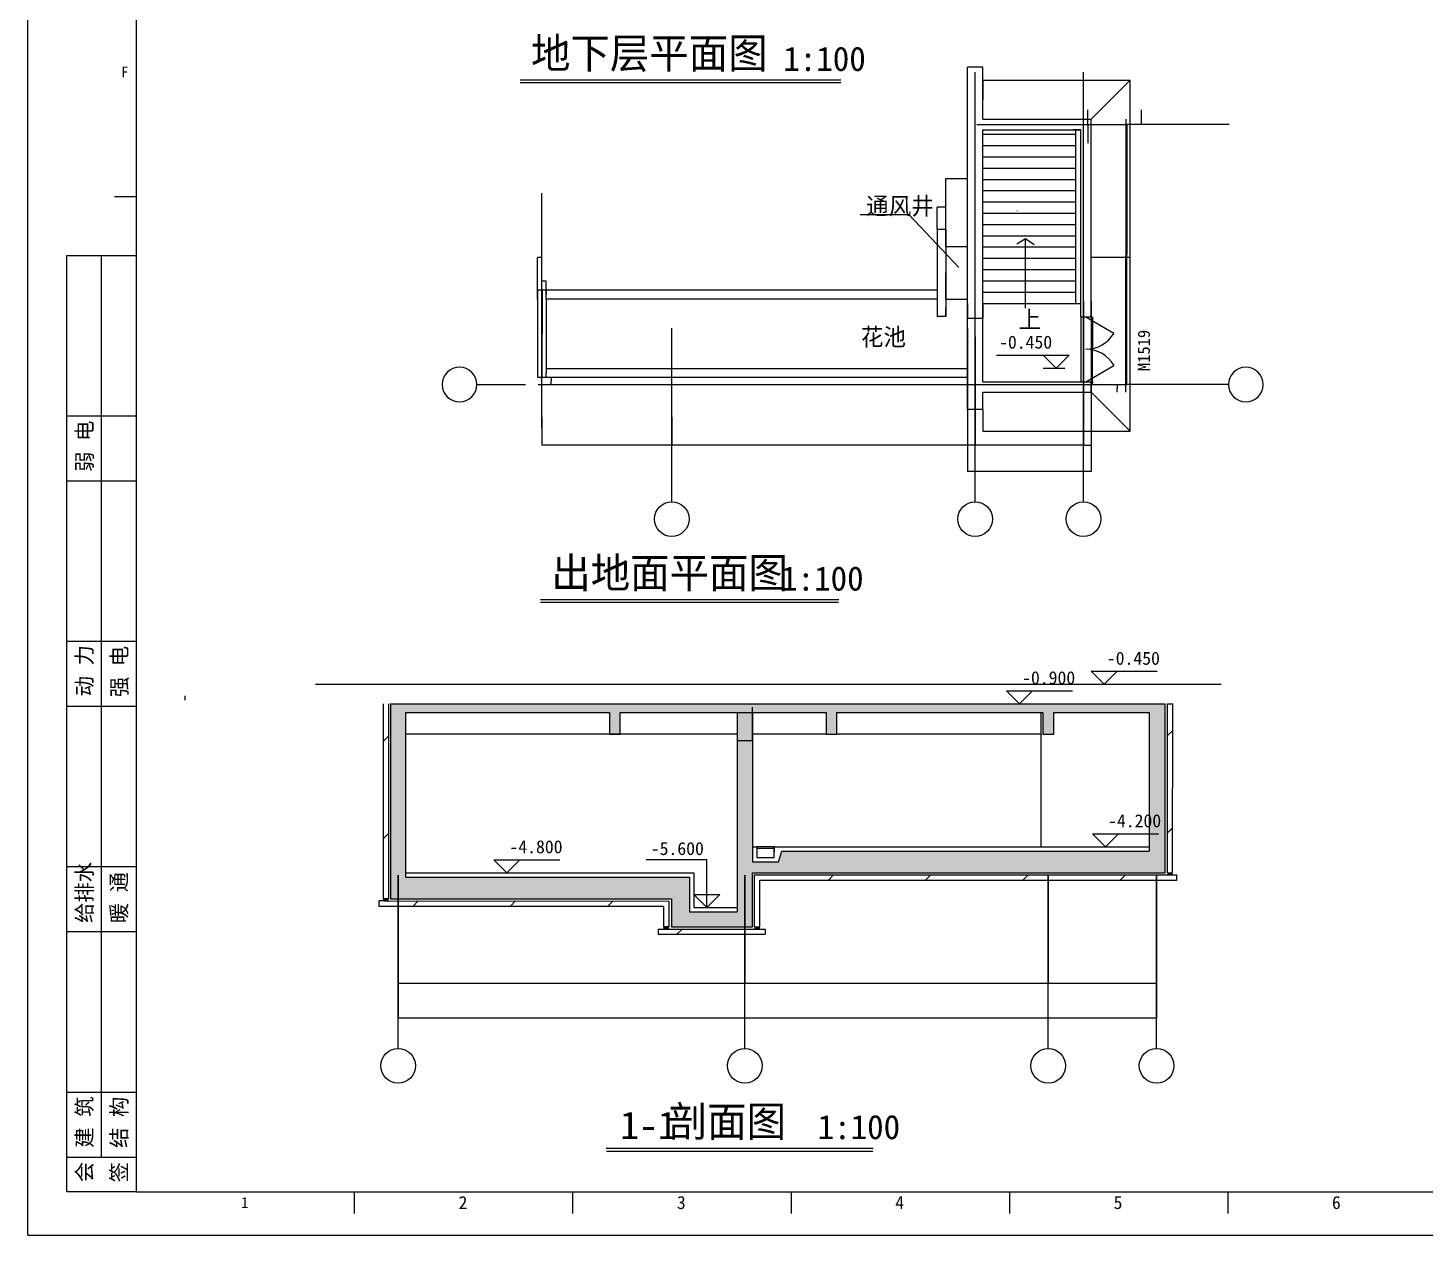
# Model space of a CAD drawing. Header units: metres. Extents: x 0 to 433927, y 0 to 133848.
# Drawn here: x 349292 to 381525, y 74448 to 102296 of the extents above; entities that cross this region are included whole.
import ezdxf

# ---------------------------------------------------------------- set-up
doc = ezdxf.new("R2010")
doc.units = ezdxf.units.M
for name, color, linetype in [('AXIS', 3, 'Continuous'), ('DOTE', 1, 'Continuous'), ('PUB_DIM', 3, 'Continuous'), ('PUB_TEXT', 7, 'Continuous'), ('TK', 9, 'Continuous'), ('WALL', 40, 'Continuous'), ('WINDOW', 2, 'Continuous'), ('剪力墙', 252, 'Continuous')]:
    doc.layers.add(name, color=color, linetype=linetype)
doc.dimstyles.get("Standard").update_dxf_attribs({"dimtxt": 2.5, "dimasz": 2.5, "dimexe": 1.25, "dimexo": 0.625, "dimtad": 1, "dimcen": 2.5, "dimazin": 3, "dimtfac": 1, "dimtmove": 0, "dimatfit": 3})

# ---------------------------------------------------------------- blocks, each defined once
blk = doc.blocks.new('_AXISO')
blk.add_circle((0, 0), 0.5)
blk = doc.blocks.new('_DBLK1')
for p, q in [((-0.5, 0), (-0.25, -0.43)), ((0.5, 0), (0.25, -0.43))]:
    blk.add_line(p, q)
for centre, start, end in [((-0.5, 0), 300, 0), ((0.5, 0), 180, 240)]:
    blk.add_arc(centre, 0.5, start, end)
blk = doc.blocks.new('*D22')
for p, q in [((372832.52, 82751.97), (372832.52, 80251.97)), ((375332.52, 82751.97), (375332.52, 80251.97)), ((374080.52, 80251.97), (372832.27, 80251.97)), ((375332.77, 80251.97), (374084.52, 80251.97))]:
    blk.add_line(p, q)
at = {"layer": 'Defpoints'}
for p in [(372832.52, 82751.97), (375332.52, 82751.97), (375332.52, 80251.97)]:
    blk.add_point(p, dxfattribs=at)
at = {"layer": 'AXIS', "insert": (374082.52, 80251.97), "char_height": 1, "attachment_point": 5}
blk.add_mtext('2500', dxfattribs=at)
blk = doc.blocks.new('*D23')
for p, q in [((365832.52, 82751.97), (365832.52, 80251.97)), ((372832.52, 82751.97), (372832.52, 80251.97)), ((369330.52, 80251.97), (365832.27, 80251.97)), ((372832.77, 80251.97), (369334.52, 80251.97))]:
    blk.add_line(p, q)
at = {"layer": 'Defpoints'}
for p in [(365832.52, 82751.97), (372832.52, 82751.97), (372832.52, 80251.97)]:
    blk.add_point(p, dxfattribs=at)
at = {"layer": 'AXIS', "insert": (369332.52, 80251.97), "char_height": 1, "attachment_point": 5}
blk.add_mtext('7000', dxfattribs=at)
blk = doc.blocks.new('*D24')
for p, q in [((357832.52, 82751.97), (357832.52, 80251.97)), ((365832.52, 82751.97), (365832.52, 80251.97)), ((361830.52, 80251.97), (357832.27, 80251.97)), ((365832.77, 80251.97), (361834.52, 80251.97))]:
    blk.add_line(p, q)
at = {"layer": 'Defpoints'}
for p in [(357832.52, 82751.97), (365832.52, 82751.97), (365832.52, 80251.97)]:
    blk.add_point(p, dxfattribs=at)
at = {"layer": 'AXIS', "insert": (361832.52, 80251.97), "char_height": 1, "attachment_point": 5}
blk.add_mtext('8000', dxfattribs=at)
blk = doc.blocks.new('*D25')
for p, q in [((357832.52, 82751.97), (357832.52, 79451.97)), ((375332.52, 82751.97), (375332.52, 79451.97)), ((366580.02, 79451.97), (357832.27, 79451.97)), ((375332.77, 79451.97), (366585.02, 79451.97))]:
    blk.add_line(p, q)
at = {"layer": 'Defpoints'}
for p in [(357832.52, 82751.97), (375332.52, 82751.97), (375332.52, 79451.97)]:
    blk.add_point(p, dxfattribs=at)
at = {"layer": 'AXIS', "insert": (366582.52, 79451.97), "char_height": 1, "attachment_point": 5}
blk.add_mtext('17500', dxfattribs=at)
blk = doc.blocks.new('*D36')
for p, q in [((366007.27, 86629.82), (366007.02, 86629.82)), ((366007.52, 86504.82), (366007.52, 86629.82)), ((366007.52, 85854.82), (366007.52, 86629.82)), ((366007.52, 86629.82), (366007.52, 86629.82)), ((366007.77, 86629.82), (366008.02, 86629.82))]:
    blk.add_line(p, q)
at = {"layer": 'Defpoints'}
for p in [(366007.52, 86629.82), (366007.52, 86504.82), (366007.52, 85854.82)]:
    blk.add_point(p, dxfattribs=at)
at = {"layer": 'PUB_DIM', "insert": (366007.52, 86630.945), "char_height": 1, "attachment_point": 5}
blk.add_mtext('0', dxfattribs=at)
blk = doc.blocks.new('*D62')
for p, q in [((374644.6, 100067.38), (374644.6, 97067.38)), ((374644.35, 97067.38), (374644.1, 97067.38)), ((374644.6, 94067.38), (374644.6, 97067.38)), ((374644.6, 97067.38), (374644.6, 97067.38)), ((374644.85, 97067.38), (374645.1, 97067.38))]:
    blk.add_line(p, q)
at = {"layer": 'Defpoints'}
for p in [(374644.6, 100067.38), (374644.6, 97067.38), (374644.6, 94067.38)]:
    blk.add_point(p, dxfattribs=at)
at = {"layer": 'AXIS', "insert": (374644.6, 97068.505), "char_height": 1, "attachment_point": 5}
blk.add_mtext('0', dxfattribs=at)
blk = doc.blocks.new('*D65')
for p, q in [((361158.58, 96242.38), (361158.58, 95242.38)), ((361158.33, 95242.38), (361158.08, 95242.38)), ((361158.58, 94242.38), (361158.58, 95242.38)), ((361158.58, 95242.38), (361158.58, 95242.38)), ((361158.83, 95242.38), (361159.08, 95242.38))]:
    blk.add_line(p, q)
at = {"layer": 'Defpoints'}
for p in [(361158.58, 96242.38), (361158.58, 95242.38), (361158.58, 94242.38)]:
    blk.add_point(p, dxfattribs=at)
at = {"layer": 'PUB_DIM', "insert": (361158.58, 95243.505), "char_height": 1, "attachment_point": 5}
blk.add_mtext('0', dxfattribs=at)
blk = doc.blocks.new('*D66')
for p, q in [((374619.49, 100187.38), (374619.49, 97039.88)), ((374619.24, 97039.88), (374618.99, 97039.88)), ((374619.49, 93892.38), (374619.49, 97039.88)), ((374619.49, 97039.88), (374619.49, 97039.88)), ((374619.74, 97039.88), (374619.99, 97039.88))]:
    blk.add_line(p, q)
at = {"layer": 'Defpoints'}
for p in [(374619.49, 100187.38), (374619.49, 97039.88), (374619.49, 93892.38)]:
    blk.add_point(p, dxfattribs=at)
at = {"layer": 'AXIS', "insert": (374619.49, 97041.005), "char_height": 1, "attachment_point": 5}
blk.add_mtext('0', dxfattribs=at)
blk = doc.blocks.new('*D67')
for p, q in [((374419.35, 93979.88), (374419.1, 93979.88)), ((374419.6, 94067.38), (374419.6, 93979.88)), ((374419.6, 93892.38), (374419.6, 93979.88)), ((374419.6, 93979.88), (374419.6, 93979.88)), ((374419.85, 93979.88), (374420.1, 93979.88))]:
    blk.add_line(p, q)
at = {"layer": 'Defpoints'}
for p in [(374419.6, 94067.38), (374419.6, 93979.88), (374419.6, 93892.38)]:
    blk.add_point(p, dxfattribs=at)
at = {"layer": 'PUB_DIM', "insert": (374419.6, 93981.005), "char_height": 1, "attachment_point": 5}
blk.add_mtext('0', dxfattribs=at)
blk = doc.blocks.new('*D70')
for p, q in [((373745.03, 100067.38), (373745.03, 99634.28)), ((373745.03, 99947.38), (373745.03, 99634.28)), ((373744.78, 99634.28), (373744.53, 99634.28)), ((373745.03, 99634.28), (373745.03, 99634.28)), ((373745.28, 99634.28), (373745.53, 99634.28))]:
    blk.add_line(p, q)
at = {"layer": 'Defpoints'}
for p in [(373745.03, 100067.38), (373745.03, 99947.38), (373745.03, 99634.28)]:
    blk.add_point(p, dxfattribs=at)
at = {"layer": 'PUB_DIM', "insert": (373745.03, 99635.405), "char_height": 1, "attachment_point": 5}
blk.add_mtext('0', dxfattribs=at)
blk = doc.blocks.new('*D71')
for p, q in [((373744.78, 100406.89), (373744.53, 100406.89)), ((373745.03, 100067.38), (373745.03, 100406.89)), ((373745.03, 100187.38), (373745.03, 100406.89)), ((373745.03, 100406.89), (373745.03, 100406.89)), ((373745.28, 100406.89), (373745.53, 100406.89))]:
    blk.add_line(p, q)
at = {"layer": 'Defpoints'}
for p in [(373745.03, 100406.89), (373745.03, 100187.38), (373745.03, 100067.38)]:
    blk.add_point(p, dxfattribs=at)
at = {"layer": 'PUB_DIM', "insert": (373745.03, 100408.015), "char_height": 1, "attachment_point": 5}
blk.add_mtext('0', dxfattribs=at)
blk = doc.blocks.new('*D72')
for p, q in [((374986.12, 100403.89), (374985.87, 100403.89)), ((374986.37, 100064.38), (374986.37, 100403.89)), ((374986.37, 100184.38), (374986.37, 100403.89)), ((374986.37, 100403.89), (374986.37, 100403.89)), ((374986.62, 100403.89), (374986.87, 100403.89))]:
    blk.add_line(p, q)
at = {"layer": 'Defpoints'}
for p in [(374986.37, 100403.89), (374986.37, 100184.38), (374986.37, 100064.38)]:
    blk.add_point(p, dxfattribs=at)
at = {"layer": 'PUB_DIM', "insert": (374986.37, 100405.015), "char_height": 1, "attachment_point": 5}
blk.add_mtext('0', dxfattribs=at)
blk = doc.blocks.new('*D73')
for p, q in [((373849.42, 94132.38), (373849.42, 94099.88)), ((373849.17, 94099.88), (373848.92, 94099.88)), ((373849.42, 94067.38), (373849.42, 94099.88)), ((373849.42, 94099.88), (373849.42, 94099.88)), ((373849.67, 94099.88), (373849.92, 94099.88))]:
    blk.add_line(p, q)
at = {"layer": 'Defpoints'}
for p in [(373849.42, 94132.38), (373849.42, 94099.88), (373849.42, 94067.38)]:
    blk.add_point(p, dxfattribs=at)
at = {"layer": 'PUB_DIM', "insert": (373849.42, 94101.005), "char_height": 1, "attachment_point": 5}
blk.add_mtext('0', dxfattribs=at)
blk = doc.blocks.new('*D74')
for p, q in [((373849.42, 95632.38), (373849.42, 94882.38)), ((373849.17, 94882.38), (373848.92, 94882.38)), ((373849.42, 94132.38), (373849.42, 94882.38)), ((373849.42, 94882.38), (373849.42, 94882.38)), ((373849.67, 94882.38), (373849.92, 94882.38))]:
    blk.add_line(p, q)
at = {"layer": 'Defpoints'}
for p in [(373849.42, 95632.38), (373849.42, 94882.38), (373849.42, 94132.38)]:
    blk.add_point(p, dxfattribs=at)
at = {"layer": 'PUB_DIM', "insert": (373849.42, 94883.505), "char_height": 1, "attachment_point": 5}
blk.add_mtext('0', dxfattribs=at)
blk = doc.blocks.new('*D75')
for p, q in [((361359.83, 94155.88), (361359.58, 94155.88)), ((361360.08, 94243.38), (361360.08, 94155.88)), ((361360.08, 94068.38), (361360.08, 94155.88)), ((361360.08, 94155.88), (361360.08, 94155.88)), ((361360.33, 94155.88), (361360.58, 94155.88))]:
    blk.add_line(p, q)
at = {"layer": 'Defpoints'}
for p in [(361360.08, 94243.38), (361360.08, 94155.88), (361360.08, 94068.38)]:
    blk.add_point(p, dxfattribs=at)
at = {"layer": 'PUB_DIM', "insert": (361360.08, 94157.005), "char_height": 1, "attachment_point": 5}
blk.add_mtext('0', dxfattribs=at)
blk = doc.blocks.new('*D76')
for p, q in [((364144.6, 93317.45), (364144.6, 92671)), ((371144.6, 93317.45), (371144.6, 92671)), ((367642.6, 92671), (364144.35, 92671)), ((371144.85, 92671), (367646.6, 92671))]:
    blk.add_line(p, q)
at = {"layer": 'Defpoints'}
for p in [(364144.6, 93317.45), (371144.6, 93317.45), (371144.6, 92671)]:
    blk.add_point(p, dxfattribs=at)
at = {"layer": 'PUB_DIM', "insert": (367644.6, 92671), "char_height": 1, "attachment_point": 5}
blk.add_mtext('7000', dxfattribs=at)
blk = doc.blocks.new('*D77')
for p, q in [((370469.6, 97242.38), (370469.6, 98821.23)), ((370469.85, 98821.23), (370718.1, 98821.23)), ((370721.1, 98821.23), (370969.35, 98821.23)), ((370969.6, 97242.38), (370969.6, 98821.23))]:
    blk.add_line(p, q)
at = {"layer": 'Defpoints'}
for p in [(370469.6, 98821.23), (370469.6, 97242.38), (370969.6, 97242.38)]:
    blk.add_point(p, dxfattribs=at)
at = {"layer": 'PUB_DIM', "insert": (370719.6, 98821.23), "char_height": 1, "attachment_point": 5}
blk.add_mtext('500', dxfattribs=at)
blk = doc.blocks.new('*D78')
for p, q in [((370368.1, 98163.74), (370269.35, 98163.74)), ((370269.6, 97642.38), (370269.6, 98163.74)), ((370469.85, 98163.74), (370371.1, 98163.74)), ((370469.6, 97642.38), (370469.6, 98163.74))]:
    blk.add_line(p, q)
at = {"layer": 'Defpoints'}
for p in [(370469.6, 98163.74), (370269.6, 97642.38), (370469.6, 97642.38)]:
    blk.add_point(p, dxfattribs=at)
at = {"layer": 'PUB_DIM', "insert": (370369.6, 98163.74), "char_height": 1, "attachment_point": 5}
blk.add_mtext('200', dxfattribs=at)
blk = doc.blocks.new('*D79')
for p, q in [((370469.35, 97442.38), (370469.1, 97442.38)), ((370469.6, 97642.38), (370469.6, 97442.38)), ((370469.6, 97242.38), (370469.6, 97442.38)), ((370469.6, 97442.38), (370469.6, 97442.38)), ((370469.85, 97442.38), (370470.1, 97442.38))]:
    blk.add_line(p, q)
at = {"layer": 'Defpoints'}
for p in [(370469.6, 97642.38), (370469.6, 97442.38), (370469.6, 97242.38)]:
    blk.add_point(p, dxfattribs=at)
at = {"layer": 'PUB_DIM', "insert": (370469.6, 97443.505), "char_height": 1, "attachment_point": 5}
blk.add_mtext('0', dxfattribs=at)
blk = doc.blocks.new('*D80')
for p, q in [((370469.6, 97242.38), (370469.6, 96642.38)), ((370469.35, 96642.38), (370469.1, 96642.38)), ((370469.6, 96042.38), (370469.6, 96642.38)), ((370469.6, 96642.38), (370469.6, 96642.38)), ((370469.85, 96642.38), (370470.1, 96642.38))]:
    blk.add_line(p, q)
at = {"layer": 'Defpoints'}
for p in [(370469.6, 97242.38), (370469.6, 96642.38), (370469.6, 96042.38)]:
    blk.add_point(p, dxfattribs=at)
at = {"layer": 'PUB_DIM', "insert": (370469.6, 96643.505), "char_height": 1, "attachment_point": 5}
blk.add_mtext('0', dxfattribs=at)
blk = doc.blocks.new('*D81')
for p, q in [((370469.35, 95842.38), (370469.1, 95842.38)), ((370469.6, 96042.38), (370469.6, 95842.38)), ((370469.6, 95642.38), (370469.6, 95842.38)), ((370469.6, 95842.38), (370469.6, 95842.38)), ((370469.85, 95842.38), (370470.1, 95842.38))]:
    blk.add_line(p, q)
at = {"layer": 'Defpoints'}
for p in [(370469.6, 96042.38), (370469.6, 95842.38), (370469.6, 95642.38)]:
    blk.add_point(p, dxfattribs=at)
at = {"layer": 'PUB_DIM', "insert": (370469.6, 95843.505), "char_height": 1, "attachment_point": 5}
blk.add_mtext('0', dxfattribs=at)
blk = doc.blocks.new('*D101')
for p, q in [((370969.6, 95942.38), (370969.6, 95593.32)), ((371319.6, 95942.38), (371319.6, 95593.32)), ((371143.1, 95593.32), (370969.35, 95593.32)), ((371319.85, 95593.32), (371146.1, 95593.32))]:
    blk.add_line(p, q)
at = {"layer": 'Defpoints'}
for p in [(370969.6, 95942.38), (371319.6, 95942.38), (371319.6, 95593.32)]:
    blk.add_point(p, dxfattribs=at)
at = {"layer": 'PUB_DIM', "insert": (371144.6, 95593.32), "char_height": 1, "attachment_point": 5}
blk.add_mtext('350', dxfattribs=at)
blk = doc.blocks.new('*D104')
for p, q in [((361244.35, 96142.38), (361244.1, 96142.38)), ((361244.6, 96242.38), (361244.6, 96142.38)), ((361244.6, 96042.38), (361244.6, 96142.38)), ((361244.6, 96142.38), (361244.6, 96142.38)), ((361244.85, 96142.38), (361245.1, 96142.38))]:
    blk.add_line(p, q)
at = {"layer": 'Defpoints'}
for p in [(361244.6, 96242.38), (361244.6, 96142.38), (361244.6, 96042.38)]:
    blk.add_point(p, dxfattribs=at)
at = {"layer": 'PUB_DIM', "insert": (361244.6, 96143.505), "char_height": 1, "attachment_point": 5}
blk.add_mtext('0', dxfattribs=at)
blk = doc.blocks.new('*D105')
for p, q in [((361193.1, 96453.16), (361144.35, 96453.16)), ((361144.6, 96042.38), (361144.6, 96453.16)), ((361244.85, 96453.16), (361196.1, 96453.16)), ((361244.6, 96042.38), (361244.6, 96453.16))]:
    blk.add_line(p, q)
at = {"layer": 'Defpoints'}
for p in [(361244.6, 96453.16), (361144.6, 96042.38), (361244.6, 96042.38)]:
    blk.add_point(p, dxfattribs=at)
at = {"layer": 'PUB_DIM', "insert": (361194.6, 96453.16), "char_height": 1, "attachment_point": 5}
blk.add_mtext('100', dxfattribs=at)
blk = doc.blocks.new('*D106')
for p, q in [((361093.1, 97003.03), (361044.35, 97003.03)), ((361044.6, 96042.38), (361044.6, 97003.03)), ((361144.85, 97003.03), (361096.1, 97003.03)), ((361144.6, 96042.38), (361144.6, 97003.03))]:
    blk.add_line(p, q)
at = {"layer": 'Defpoints'}
for p in [(361144.6, 97003.03), (361044.6, 96042.38), (361144.6, 96042.38)]:
    blk.add_point(p, dxfattribs=at)
at = {"layer": 'PUB_DIM', "insert": (361094.6, 97003.03), "char_height": 1, "attachment_point": 5}
blk.add_mtext('100', dxfattribs=at)
blk = doc.blocks.new('*D107')
for p, q in [((361244.35, 94342.38), (361244.1, 94342.38)), ((361244.6, 94442.38), (361244.6, 94342.38)), ((361244.6, 94242.38), (361244.6, 94342.38)), ((361244.6, 94342.38), (361244.6, 94342.38)), ((361244.85, 94342.38), (361245.1, 94342.38))]:
    blk.add_line(p, q)
at = {"layer": 'Defpoints'}
for p in [(361244.6, 94442.38), (361244.6, 94342.38), (361244.6, 94242.38)]:
    blk.add_point(p, dxfattribs=at)
at = {"layer": 'PUB_DIM', "insert": (361244.6, 94343.505), "char_height": 1, "attachment_point": 5}
blk.add_mtext('0', dxfattribs=at)
blk = doc.blocks.new('*D116')
for p, q in [((371319.6, 101087.38), (371319.6, 100637.38)), ((371319.35, 100637.38), (371319.1, 100637.38)), ((371319.6, 100187.38), (371319.6, 100637.38)), ((371319.6, 100637.38), (371319.6, 100637.38)), ((371319.85, 100637.38), (371320.1, 100637.38))]:
    blk.add_line(p, q)
at = {"layer": 'Defpoints'}
for p in [(371319.6, 101087.38), (371319.6, 100637.38), (371319.6, 100187.38)]:
    blk.add_point(p, dxfattribs=at)
at = {"layer": 'AXIS', "insert": (371319.6, 100638.505), "char_height": 1, "attachment_point": 5}
blk.add_mtext('0', dxfattribs=at)
blk = doc.blocks.new('*D117')
for p, q in [((373819.6, 95632.38), (373819.6, 97009.71)), ((373819.85, 97009.71), (374268.1, 97009.71)), ((374271.1, 97009.71), (374719.35, 97009.71)), ((374719.6, 95632.38), (374719.6, 97009.71))]:
    blk.add_line(p, q)
at = {"layer": 'Defpoints'}
for p in [(373819.6, 97009.71), (373819.6, 95632.38), (374719.6, 95632.38)]:
    blk.add_point(p, dxfattribs=at)
at = {"layer": 'AXIS', "insert": (374269.6, 97009.71), "char_height": 1, "attachment_point": 5}
blk.add_mtext('900', dxfattribs=at)
blk = doc.blocks.new('*D118')
for p, q in [((371144.6, 95171), (371144.6, 92671)), ((373644.6, 95171), (373644.6, 92671)), ((372392.6, 92671), (371144.35, 92671)), ((373644.85, 92671), (372396.6, 92671))]:
    blk.add_line(p, q)
at = {"layer": 'Defpoints'}
for p in [(371144.6, 95171), (373644.6, 95171), (373644.6, 92671)]:
    blk.add_point(p, dxfattribs=at)
at = {"layer": 'AXIS', "insert": (372394.6, 92671), "char_height": 1, "attachment_point": 5}
blk.add_mtext('2500', dxfattribs=at)
blk = doc.blocks.new('*D119')
for p, q in [((370970.6, 95365.72), (370970.6, 92065.72)), ((373820.6, 95365.72), (373820.6, 92065.72)), ((372393.6, 92065.72), (370970.35, 92065.72)), ((373820.85, 92065.72), (372397.6, 92065.72))]:
    blk.add_line(p, q)
at = {"layer": 'Defpoints'}
for p in [(370970.6, 95365.72), (373820.6, 95365.72), (373820.6, 92065.72)]:
    blk.add_point(p, dxfattribs=at)
at = {"layer": 'AXIS', "insert": (372395.6, 92065.72), "char_height": 1, "attachment_point": 5}
blk.add_mtext('2850', dxfattribs=at)
blk = doc.blocks.new('*D120')
for p, q in [((373644.6, 95996), (373644.6, 92671)), ((373819.6, 95996), (373819.6, 92671)), ((373644.85, 92671), (373730.6, 92671)), ((373733.6, 92671), (373819.35, 92671))]:
    blk.add_line(p, q)
at = {"layer": 'Defpoints'}
for p in [(373644.6, 95996), (373819.6, 95996), (373644.6, 92671)]:
    blk.add_point(p, dxfattribs=at)
at = {"layer": 'PUB_DIM', "insert": (373732.1, 92671), "char_height": 1, "attachment_point": 5}
blk.add_mtext('175', dxfattribs=at)
blk = doc.blocks.new('*D121')
for p, q in [((361144.6, 93318.45), (361144.6, 92671.52)), ((364144.6, 93317.45), (364144.6, 92671.52)), ((362642.6, 92671.52), (361144.35, 92671.52)), ((364144.85, 92671.52), (362646.6, 92671.52))]:
    blk.add_line(p, q)
at = {"layer": 'Defpoints'}
for p in [(361144.6, 93318.45), (364144.6, 93317.45), (364144.6, 92671.52)]:
    blk.add_point(p, dxfattribs=at)
at = {"layer": 'PUB_DIM', "insert": (362644.6, 92671.52), "char_height": 1, "attachment_point": 5}
blk.add_mtext('3000', dxfattribs=at)
blk = doc.blocks.new('*D122')
for p, q in [((366507.27, 83279.82), (366507.02, 83279.82)), ((366507.52, 83404.82), (366507.52, 83279.82)), ((366507.52, 83154.82), (366507.52, 83279.82)), ((366507.52, 83279.82), (366507.52, 83279.82)), ((366507.77, 83279.82), (366508.02, 83279.82))]:
    blk.add_line(p, q)
at = {"layer": 'Defpoints'}
for p in [(366507.52, 83404.82), (366507.52, 83279.82), (366507.52, 83154.82)]:
    blk.add_point(p, dxfattribs=at)
at = {"layer": 'PUB_DIM', "insert": (366507.52, 83280.945), "char_height": 1, "attachment_point": 5}
blk.add_mtext('0', dxfattribs=at)

msp = doc.modelspace()

# ---------------------------------------------------------------- hatches: boundary and pattern name
at = {"layer": '剪力墙'}
h = msp.add_hatch(dxfattribs=at)
h.set_pattern_fill('ANSI31', scale=500)
h.paths.add_polyline_path([(357607.52, 86704.82), (357487.52, 86704.82), (357487.52, 82204.82), (357607.52, 82204.82)])
h.paths.add_polyline_path([(357507.52, 82154.82), (357387.52, 82154.82), (357387.52, 82034.82), (363957.66, 82034.82), (363957.06, 81556.64), (364074.36, 81556.64), (364078.55, 82154.23)])
h.paths.add_polyline_path([(366300.85, 81386.6), (366300.85, 81506.6), (363833.73, 81506.75), (363833.73, 81386.6)])
h.paths.add_polyline_path([(366057.52, 81556.6), (366177.52, 81556.6), (366177.52, 82634.82), (375801.24, 82634.82), (375801.27, 82754.79), (366057.52, 82754.82)])
h.paths.add_polyline_path([(375702.52, 86704.77), (375582.52, 86704.81), (375581.29, 82804.82), (375701.29, 82804.82)])
h = msp.add_hatch(dxfattribs=at)
h.set_pattern_fill('SOLID')
h.paths.add_polyline_path([(357657.52, 86704.82), (357657.52, 82204.82), (364139.96, 82204.82), (364142.08, 81556.6), (366007.52, 81556.6), (366007.52, 82804.82), (375531.29, 82804.82), (375532.52, 86704.82)])
h.paths.add_polyline_path([(365657.52, 86504.82), (365657.52, 81904.82), (364557.52, 81904.82), (364555.77, 82704.82), (358007.52, 82704.82), (358007.52, 86504.82), (362707.52, 86504.82), (362707.52, 86004.82), (362957.52, 86004.82), (362957.52, 86504.82)])
h.paths.add_polyline_path([(366007.52, 86504.82), (367707.52, 86504.82), (367707.52, 86004.82), (367957.52, 86004.82), (367957.52, 86504.82), (372707.52, 86504.82), (372707.52, 86004.82), (372957.52, 86004.82), (372957.52, 86504.82), (375157.52, 86504.82), (375157.52, 83304.82), (366684.02, 83304.82), (366607.52, 83054.82), (366007.52, 83054.82)])

# ---------------------------------------------------------------- linework, layer by layer
at = {"layer": 'AXIS'}
for p, q in [((377006.19, 100067.38), (374644.6, 100067.38)), ((364144.6, 91365.72), (364144.6, 95365.72)), ((371144.6, 91365.72), (371144.6, 95365.72)), ((373644.6, 91365.72), (373644.6, 95365.72)), ((359649.63, 94067.38), (360773, 94067.38)), ((377006.19, 94067.38), (374644.6, 94067.38)), ((357832.52, 78751.97), (357832.52, 82751.97)), ((365832.52, 78751.97), (365832.52, 82751.97)), ((372832.52, 78751.97), (372832.52, 82751.97)), ((375332.52, 78751.97), (375332.52, 82751.97))]:
    msp.add_line(p, q, dxfattribs=at)
for points in [[(360650.56, 101037.3), (368043.32, 101037.3)], [(361119, 89048.78), (367993.55, 89048.78)], [(362636.13, 76379.22), (368785.04, 76379.22)]]:
    msp.add_lwpolyline(points, dxfattribs=at)
at = {"layer": 'DOTE'}
for p, q in [((371144.6, 93067.38), (371144.6, 101278.09)), ((373644.6, 93067.38), (373644.6, 101278.09)), ((371183.35, 100067.38), (374644.6, 100067.38)), ((361144.6, 93067.38), (361144.6, 98485.41)), ((361060.08, 94068.38), (374644.6, 94067.38))]:
    msp.add_line(p, q, dxfattribs=at)
at = {"layer": 'PUB_DIM'}
for p, q in [((360647.59, 101096.7), (368049.2, 101096.7)), ((371319.6, 101087.38), (374719.6, 101087.38)), ((373819.6, 100187.38), (374719.6, 101087.38)), ((374719.6, 92992.38), (374719.6, 101087.38)), ((371319.6, 95942.38), (371319.6, 99947.38)), ((373469.6, 95942.38), (373469.6, 99947.38)), ((371319.6, 99842.38), (373469.6, 99842.38)), ((371319.6, 99582.38), (373469.6, 99582.38)), ((371319.6, 99322.38), (373469.6, 99322.38)), ((371319.6, 99062.38), (373469.6, 99062.38)), ((371319.6, 98802.38), (373469.6, 98802.38)), ((371319.6, 98542.38), (373469.6, 98542.38)), ((371319.6, 98282.38), (373469.6, 98282.38)), ((371319.6, 98022.38), (372882.08, 98022.38)), ((372109.93, 98081.83), (372112.45, 98081.83)), ((372882.08, 98022.38), (373469.6, 98022.38)), ((371319.6, 97762.38), (372232.09, 97762.38)), ((372232.09, 97762.38), (373469.6, 97762.38)), ((370269.6, 97642.38), (370269.6, 95642.38)), ((370469.6, 97642.38), (370269.6, 97642.38)), ((370469.6, 97642.38), (370469.6, 95642.38)), ((371319.6, 97502.38), (371582.1, 97502.38)), ((371582.1, 97502.38), (373469.6, 97502.38)), ((371319.6, 97242.38), (373469.6, 97242.38)), ((371319.6, 96982.38), (373469.6, 96982.38)), ((371319.6, 96722.38), (373469.6, 96722.38)), ((371319.6, 96462.38), (373469.6, 96462.38)), ((371319.6, 96202.38), (373469.6, 96202.38)), ((371319.6, 95942.38), (373579.6, 95942.38)), ((370469.6, 95642.38), (370269.6, 95642.38)), ((373579.6, 95632.38), (373579.6, 94132.38)), ((373819.6, 95632.38), (373819.6, 94132.38)), ((371637.43, 94747.25), (373314.57, 94747.25)), ((372714.57, 94747.25), (373014.57, 94447.25)), ((372714.57, 94447.25), (373212.27, 94447.25)), ((373014.57, 94447.25), (373314.57, 94747.25)), ((373819.6, 93892.38), (374719.6, 92992.38)), ((371319.6, 93492.38), (371319.6, 92992.38)), ((371319.6, 92992.38), (374719.6, 92992.38)), ((361116.02, 89108.18), (367999.43, 89108.18)), ((374123.57, 87154.82), (373823.57, 87454.82)), ((373823.57, 87454.82), (374423.57, 87454.82)), ((374423.57, 87454.82), (374123.57, 87154.82)), ((374123.57, 87454.82), (375343.57, 87454.82)), ((352917.51, 86785.35), (352917.51, 86885.35)), ((372168.96, 86704.82), (371868.96, 87004.82)), ((371868.96, 87004.82), (372468.96, 87004.82)), ((372468.96, 87004.82), (372168.96, 86704.82)), ((372168.96, 87004.82), (373388.96, 87004.82)), ((365657.52, 86504.82), (366007.52, 86504.82)), ((372657.52, 86504.82), (372657.52, 83404.82)), ((362632.52, 86004.82), (358007.52, 86004.82)), ((365657.52, 86004.82), (362239.71, 86004.82)), ((365657.52, 85854.82), (366007.52, 85854.82)), ((367707.52, 86004.82), (366007.52, 86004.82)), ((372657.52, 86004.82), (367957.52, 86004.82)), ((374152.47, 83404.82), (373852.47, 83704.82)), ((373852.47, 83704.82), (374452.47, 83704.82)), ((374452.47, 83704.82), (374152.47, 83404.82)), ((374152.47, 83704.82), (375372.47, 83704.82)), ((366507.52, 83404.82), (366107.52, 83404.82)), ((366507.52, 83363.77), (366107.52, 83363.77)), ((360341.4, 82804.82), (360041.4, 83104.82)), ((360041.4, 83104.82), (360641.4, 83104.82)), ((360641.4, 83104.82), (360341.4, 82804.82)), ((360341.4, 83104.82), (361561.4, 83104.82)), ((364956.04, 82004.82), (364656.04, 82304.82)), ((364656.04, 82304.82), (365256.04, 82304.82)), ((365256.04, 82304.82), (364956.04, 82004.82)), ((362632.41, 76453.47), (368792.39, 76453.47))]:
    msp.add_line(p, q, dxfattribs=at)
for points in [[(368496.16, 97989.58), (369617.09, 97989.58), (370769.61, 96770.85)], [(372106.77, 97312.8), (372310.29, 97436.83), (372510.28, 97301.4)], [(372310.29, 95830.22), (372310.29, 97436.83)], [(370969.6, 97242.38), (370469.6, 97242.38)], [(370269.6, 96242.38), (361044.6, 96242.38), (361044.6, 94242.38), (370969.6, 94242.38)], [(370269.6, 96042.38), (361244.6, 96042.38), (361244.6, 94442.38), (370969.6, 94442.38)], [(370469.6, 96042.38), (370969.6, 96042.38)], [(364956.04, 82004.82), (364956.04, 83106.4), (363551.23, 83106.4)]]:
    msp.add_lwpolyline(points, dxfattribs=at)
at = {"layer": 'TK'}
for p, q in [((349291.81, 74447.74), (349291.81, 133847.74)), ((351291.81, 98407.74), (351791.81, 98407.74)), ((350991.81, 76247.74), (350991.81, 97047.74)), ((350191.81, 93347.74), (351791.81, 93347.74)), ((350191.81, 91847.74), (351791.81, 91847.74)), ((350191.81, 88147.74), (351791.81, 88147.74)), ((350191.81, 86647.74), (351791.81, 86647.74)), ((350191.81, 82947.74), (351791.81, 82947.74)), ((350191.81, 81447.74), (351791.81, 81447.74)), ((350191.81, 77747.74), (351791.81, 77747.74)), ((350191.81, 76247.74), (351791.81, 76247.74)), ((356829.31, 74947.74), (356829.31, 75447.74)), ((361866.81, 74947.74), (361866.81, 75447.74)), ((366904.31, 74947.74), (366904.31, 75447.74)), ((371941.81, 74947.74), (371941.81, 75447.74)), ((376979.31, 74947.74), (376979.31, 75447.74)), ((349291.81, 74447.74), (433391.81, 74447.74))]:
    msp.add_line(p, q, dxfattribs=at)
msp.add_lwpolyline([(432391.81, 132847.74), (351791.81, 132847.74), (351791.81, 75447.74), (432391.81, 75447.74)], close=True, dxfattribs=at)
msp.add_lwpolyline([(351791.81, 75447.74), (350191.81, 75447.74), (350191.81, 97047.74), (351791.81, 97047.74)], dxfattribs=at)
at = {"layer": 'WALL'}
for p, q in [((370969.6, 93492.38), (370969.6, 101387.38)), ((371319.6, 101387.38), (370969.6, 101387.38)), ((371319.6, 100187.38), (371319.6, 101387.38)), ((371319.6, 100187.38), (373819.6, 100187.38)), ((371319.6, 99947.38), (373579.6, 99947.38)), ((371319.6, 94132.38), (371319.6, 99947.38)), ((373579.6, 99947.38), (373404.6, 99947.38)), ((373579.6, 95632.38), (373579.6, 99947.38)), ((373819.6, 95632.38), (373819.6, 100187.38)), ((373579.6, 95632.38), (373819.6, 95632.38)), ((371319.6, 94132.38), (373579.6, 94132.38)), ((373579.6, 94132.38), (373819.6, 94132.38)), ((373819.6, 93892.38), (373819.6, 94132.38)), ((371319.6, 93892.38), (373819.6, 93892.38)), ((371319.6, 93492.38), (371319.6, 93892.38)), ((371319.6, 93492.38), (370969.6, 93492.38)), ((357487.52, 86704.82), (357487.52, 82204.82)), ((357607.52, 86704.82), (357607.52, 82204.82)), ((357657.52, 86704.82), (357657.52, 82204.82)), ((358007.52, 82704.82), (358007.52, 86504.82)), ((358007.52, 86504.82), (362707.52, 86504.82)), ((365657.52, 86504.82), (365657.52, 81904.82)), ((366007.52, 86504.82), (366007.52, 83054.82)), ((375531.29, 82804.82), (375532.52, 86704.82)), ((375581.29, 82804.82), (375582.52, 86704.81)), ((375582.52, 86704.81), (375702.52, 86704.77)), ((375701.29, 82804.82), (375702.52, 86704.77)), ((366107.52, 83404.82), (366107.52, 83154.82)), ((366507.52, 83154.82), (366507.52, 83404.82)), ((358007.52, 82804.82), (364657.52, 82804.82)), ((358007.52, 82704.82), (364555.77, 82704.82)), ((364555.77, 82704.82), (364557.52, 81904.82)), ((364657.52, 82804.82), (364657.52, 82004.82)), ((366007.52, 81556.6), (366007.52, 82804.82)), ((366007.52, 82804.82), (375531.29, 82804.82)), ((366057.52, 81556.6), (366057.52, 82754.82)), ((366057.52, 82754.82), (375801.27, 82754.79)), ((366177.52, 81556.6), (366177.52, 82634.82)), ((366177.52, 82634.82), (375801.24, 82634.82)), ((375581.29, 82804.82), (375701.29, 82804.82)), ((375581.29, 82780.42), (375701.29, 82780.42)), ((375801.24, 82634.82), (375801.27, 82754.79)), ((357607.52, 82204.82), (357487.52, 82204.82)), ((357657.52, 82204.82), (364139.96, 82204.82)), ((364139.96, 82204.82), (364142.08, 81556.6)), ((357507.52, 82154.82), (357387.52, 82154.82)), ((357387.52, 82154.82), (357387.52, 82034.82)), ((357387.52, 82034.82), (363957.66, 82034.82)), ((357607.52, 82175.02), (357487.52, 82175.02)), ((357507.52, 82154.82), (364078.55, 82154.23)), ((363957.66, 82034.82), (363957.06, 81556.64)), ((364078.55, 82154.23), (364074.36, 81556.64)), ((364077.06, 81556.64), (363957.06, 81556.64)), ((364142.08, 81556.6), (366007.52, 81556.6)), ((366057.52, 81556.6), (366177.52, 81556.6)), ((363833.73, 81506.75), (366300.85, 81506.6)), ((363833.73, 81506.75), (363833.73, 81386.6)), ((363833.73, 81386.6), (366300.85, 81386.6)), ((364077.06, 81527.91), (363957.06, 81527.91)), ((366057.52, 81527.87), (366177.52, 81527.87)), ((366300.85, 81506.6), (366300.85, 81386.6))]:
    msp.add_line(p, q, dxfattribs=at)
for points in [[(355922.47, 87154.82), (376819.22, 87154.82)], [(357657.52, 86704.82), (375532.52, 86704.82)], [(362707.52, 86504.82), (362707.52, 86004.82), (362957.52, 86004.82), (362957.52, 86504.82)], [(362957.52, 86504.82), (365657.52, 86504.82)], [(366007.52, 86504.82), (367707.52, 86504.82)], [(367707.52, 86504.82), (367707.52, 86004.82), (367957.52, 86004.82), (367957.52, 86504.82)], [(367957.52, 86504.82), (372707.52, 86504.82)], [(372707.52, 86504.82), (372707.52, 86004.82), (372957.52, 86004.82), (372957.52, 86504.82)], [(372957.52, 86504.82), (375157.52, 86504.82), (375157.52, 83304.82)], [(366007.52, 83404.82), (366107.52, 83404.82)], [(366507.52, 83404.82), (375157.52, 83404.82)], [(366607.52, 83054.82), (366684.02, 83304.82), (375157.52, 83304.82)], [(366007.52, 83054.82), (366607.52, 83054.82)], [(366107.52, 83154.82), (366507.52, 83154.82)], [(364557.52, 81904.82), (365657.52, 81904.82)], [(364657.52, 82004.82), (365657.52, 82004.82)]]:
    msp.add_lwpolyline(points, dxfattribs=at)

# ---------------------------------------------------------------- block references
at = {"layer": 'AXIS', "yscale": 800, "zscale": 800}
for p, xscale in [((359249.63, 94067.38), -800), ((377388.68, 94067.38), -800), ((364144.6, 90965.72), 800), ((371144.6, 90965.72), 800), ((373644.6, 90965.72), 800), ((357832.52, 78351.97), 800), ((365832.52, 78351.97), 800), ((372832.52, 78351.97), 800), ((375332.52, 78351.97), 800)]:
    msp.add_blockref('_AXISO', p, dxfattribs=dict(at, xscale=xscale))
at = {"layer": 'WINDOW', "xscale": 1500, "yscale": 1500, "zscale": 1500, "rotation": 90}
msp.add_blockref('_DBLK1', (373699.6, 94882.38), dxfattribs=at)

# ---------------------------------------------------------------- texts
at = {"layer": 'PUB_DIM'}
for s, p in [('-0.450', (371697.43, 94897.25)), ('-0.450', (374183.57, 87604.82)), ('-0.900', (372228.96, 87154.82)), ('-4.200', (374212.47, 83854.82)), ('-4.800', (360401.4, 83254.82)), ('-5.600', (363662.02, 83214.67))]:
    msp.add_text(s, height=300, dxfattribs=at).set_placement(p)
at = {"layer": 'PUB_TEXT'}
for s, height, p in [('地下层平面图', 700, (360897.62, 101362.64)), ('1:100', 560, (366717.56, 101303.27)), ('通风井', 400, (368630.5, 97989.23)), ('上', 400, (372146.44, 95368.85)), ('花池', 400, (368508.39, 94966.48)), ('出地面平面图', 700, (361366.05, 89374.12)), ('1:100', 560, (366667.79, 89314.75)), ('剖面图', 700, (364053.39, 76719.41)), ('1-1', 640, (362954.67, 76660.04)), ('1:100', 560, (367509.98, 76660.04))]:
    msp.add_text(s, height=height, dxfattribs=at).set_placement(p)
msp.add_text('M1519', height=280, rotation=90, dxfattribs=at).set_placement((375176.25, 94379.67))
at = {"layer": 'TK'}
for s, height, p in [('F', 250, (351440.62, 101152.74)), ('1', 250, (354209.37, 75072.74)), ('2', 300, (359226.63, 75047.74)), ('3', 300, (364264.13, 75047.74)), ('4', 300, (369301.63, 75047.74)), ('5', 300, (374339.13, 75047.74)), ('6', 300, (379376.63, 75047.74))]:
    msp.add_text(s, height=height, dxfattribs=at).set_placement(p)
for s, p in [('弱 电', (350777.43, 92054.92)), ('动 力', (350774.62, 86877.42)), ('强 电', (351580.25, 86857.74)), ('给排水', (350774.62, 81649.3)), ('暖 通', (351571.81, 81640.86)), ('建 筑', (350774.62, 76463.36)), ('结 构', (351574.62, 76457.74)), ('会', (350774.62, 75667.74)), ('签', (351574.62, 75662.11))]:
    msp.add_text(s, height=360, rotation=90, dxfattribs=at).set_placement(p)

# ---------------------------------------------------------------- dimensions: what is measured, and where the dimension line sits
at = {"layer": 'AXIS'}
for base, p1, p2, picture, middle in [((371319.6, 100637.38), (371319.6, 100187.38), (371319.6, 101087.38), '*D116', (371319.6, 100638.505)), ((374619.49, 97039.88), (374619.49, 100187.38), (374619.49, 93892.38), '*D66', (374619.49, 97041.005)), ((374644.6, 97067.38), (374644.6, 100067.38), (374644.6, 94067.38), '*D62', (374644.6, 97068.505)), ((373819.6, 97009.71), (373819.6, 95632.38), (374719.6, 95632.38), '*D117', (374269.6, 97009.71)), ((373820.6, 92065.72), (373820.6, 95365.72), (370970.6, 95365.72), '*D119', (372395.6, 92065.72)), ((373644.6, 92671), (373644.6, 95171), (371144.6, 95171), '*D118', (372394.6, 92671)), ((365832.52, 80251.97), (365832.52, 82751.97), (357832.52, 82751.97), '*D24', (361832.52, 80251.97)), ((375332.52, 79451.97), (375332.52, 82751.97), (357832.52, 82751.97), '*D25', (366582.52, 79451.97)), ((372832.52, 80251.97), (372832.52, 82751.97), (365832.52, 82751.97), '*D23', (369332.52, 80251.97)), ((375332.52, 80251.97), (375332.52, 82751.97), (372832.52, 82751.97), '*D22', (374082.52, 80251.97))]:
    dim = msp.add_linear_dim(base=base, p1=p1, p2=p2, dimstyle='Standard', dxfattribs=at)
    dim.commit()
    dim.dimension.update_dxf_attribs({"geometry": picture, "text_midpoint": middle})
at = {"layer": 'PUB_DIM'}
for base, p1, p2, picture, middle in [((373745.03, 100406.89), (373745.03, 100067.38), (373745.03, 100187.38), '*D71', (373745.03, 100408.015)), ((374986.37, 100403.89), (374986.37, 100064.38), (374986.37, 100184.38), '*D72', (374986.37, 100405.015)), ((373745.03, 99634.28), (373745.03, 99947.38), (373745.03, 100067.38), '*D70', (373745.03, 99635.405)), ((370469.6, 98821.23), (370469.6, 97242.38), (370969.6, 97242.38), '*D77', (370719.6, 98821.23)), ((370469.6, 98163.74), (370469.6, 97642.38), (370269.6, 97642.38), '*D78', (370369.6, 98163.74)), ((370469.6, 97442.38), (370469.6, 97642.38), (370469.6, 97242.38), '*D79', (370469.6, 97443.505)), ((370469.6, 96642.38), (370469.6, 96042.38), (370469.6, 97242.38), '*D80', (370469.6, 96643.505)), ((361144.6, 97003.03), (361144.6, 96042.38), (361044.6, 96042.38), '*D106', (361094.6, 97003.03)), ((361244.6, 96453.16), (361244.6, 96042.38), (361144.6, 96042.38), '*D105', (361194.6, 96453.16)), ((361158.58, 95242.38), (361158.58, 96242.38), (361158.58, 94242.38), '*D65', (361158.58, 95243.505)), ((361244.6, 96142.38), (361244.6, 96042.38), (361244.6, 96242.38), '*D104', (361244.6, 96143.505)), ((370469.6, 95842.38), (370469.6, 96042.38), (370469.6, 95642.38), '*D81', (370469.6, 95843.505)), ((371319.6, 95593.32), (371319.6, 95942.38), (370969.6, 95942.38), '*D101', (371144.6, 95593.32)), ((373644.6, 92671), (373644.6, 95996), (373819.6, 95996), '*D120', (373732.1, 92671)), ((373849.42, 94882.38), (373849.42, 94132.38), (373849.42, 95632.38), '*D74', (373849.42, 94883.505)), ((361244.6, 94342.38), (361244.6, 94242.38), (361244.6, 94442.38), '*D107', (361244.6, 94343.505)), ((361360.08, 94155.88), (361360.08, 94243.38), (361360.08, 94068.38), '*D75', (361360.08, 94157.005)), ((373849.42, 94099.88), (373849.42, 94067.38), (373849.42, 94132.38), '*D73', (373849.42, 94101.005)), ((374419.6, 93979.88), (374419.6, 94067.38), (374419.6, 93892.38), '*D67', (374419.6, 93981.005)), ((364144.6, 92671.52), (364144.6, 93317.45), (361144.6, 93318.45), '*D121', (362644.6, 92671.52)), ((371144.6, 92671), (371144.6, 93317.45), (364144.6, 93317.45), '*D76', (367644.6, 92671)), ((366007.52, 86629.82), (366007.52, 86504.82), (366007.52, 85854.82), '*D36', (366007.52, 86630.945)), ((366507.52, 83279.82), (366507.52, 83404.82), (366507.52, 83154.82), '*D122', (366507.52, 83280.945))]:
    dim = msp.add_linear_dim(base=base, p1=p1, p2=p2, dimstyle='Standard', dxfattribs=at)
    dim.commit()
    dim.dimension.update_dxf_attribs({"geometry": picture, "text_midpoint": middle})

doc.saveas('drawing.dxf')
